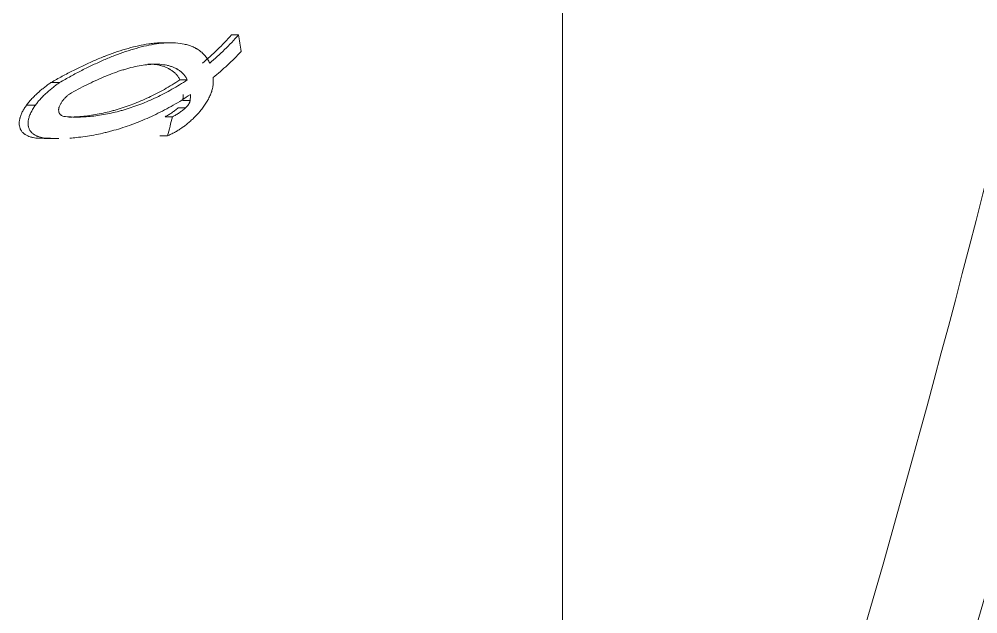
# Model space of a CAD drawing. Header units: millimetres. Extents: x 4664 to 8864, y -38 to 2932.
# Drawn here: x 8284.54 to 8296.25, y 2165.56 to 2172.82 of the extents above; entities that cross this region are included whole.
import ezdxf

# ---------------------------------------------------------------- set-up
doc = ezdxf.new("R2010")
doc.units = ezdxf.units.MM

msp = doc.modelspace()

# ---------------------------------------------------------------- linework, layer by layer
at = {"lineweight": 5}
for p, q in [((8291.178, 2178.168), (8291.178, 2154.059)), ((8287.136, 2172.634), (8287.222, 2172.634)), ((8286.286, 2172.536), (8286.39, 2172.536)), ((8284.929, 2172.05), (8285.034, 2172.05)), ((8286.504, 2172.083), (8286.595, 2172.083)), ((8284.631, 2171.774), (8284.739, 2171.774)), ((8286.539, 2171.829), (8286.629, 2171.829)), ((8286.484, 2171.743), (8286.574, 2171.743)), ((8286.323, 2171.632), (8286.415, 2171.632)), ((8284.912, 2171.369), (8284.805, 2171.369)), ((8285.026, 2171.367), (8284.921, 2171.367)), ((8286.258, 2171.399), (8286.351, 2171.399))]:
    msp.add_line(p, q, dxfattribs=at)
for radius in [175.775, 177.081]:
    msp.add_arc((8126.005, 2214.181), radius, 339.99883, 353.9677, dxfattribs=at)
for points, knots in [([(8287.136, 2172.634), (8287.108, 2172.602), (8287.079, 2172.571), (8287.021, 2172.51), (8286.992, 2172.481), (8286.933, 2172.423), (8286.903, 2172.395), (8286.842, 2172.34), (8286.811, 2172.314), (8286.78, 2172.288)], [0, 0, 0, 0, 0.25, 0.25, 0.5, 0.5, 0.75, 0.75, 1, 1, 1, 1]), ([(8286.868, 2172.288), (8286.899, 2172.314), (8286.93, 2172.34), (8286.99, 2172.395), (8287.02, 2172.423), (8287.079, 2172.481), (8287.108, 2172.51), (8287.166, 2172.571), (8287.194, 2172.602), (8287.222, 2172.634)], [0, 0, 0, 0, 0.25, 0.25, 0.5, 0.5, 0.75, 0.75, 1, 1, 1, 1]), ([(8284.929, 2172.05), (8284.975, 2172.076), (8285.066, 2172.127), (8285.157, 2172.175), (8285.248, 2172.221), (8285.293, 2172.243), (8285.383, 2172.285), (8285.429, 2172.306), (8285.496, 2172.335), (8285.519, 2172.344), (8285.547, 2172.355), (8285.553, 2172.358), (8285.564, 2172.362), (8285.581, 2172.369), (8285.598, 2172.375), (8285.654, 2172.397), (8285.698, 2172.413), (8285.785, 2172.442), (8285.829, 2172.456), (8285.915, 2172.48), (8285.957, 2172.49), (8286.041, 2172.509), (8286.082, 2172.516), (8286.134, 2172.524), (8286.144, 2172.525), (8286.164, 2172.527), (8286.174, 2172.529), (8286.204, 2172.532), (8286.224, 2172.533), (8286.261, 2172.535), (8286.277, 2172.535), (8286.294, 2172.536)], [0, 0, 0, 0, 0.095845, 0.19169, 0.19169, 0.287536, 0.287536, 0.383381, 0.383381, 0.431303, 0.431303, 0.443284, 0.443284, 0.455265, 0.479226, 0.479226, 0.575071, 0.575071, 0.670916, 0.670916, 0.766761, 0.766761, 0.862607, 0.862607, 0.886568, 0.886568, 0.910529, 0.910529, 0.958452, 0.958452, 1, 1, 1, 1]), ([(8285.034, 2172.05), (8285.08, 2172.077), (8285.125, 2172.102), (8285.216, 2172.152), (8285.307, 2172.2), (8285.397, 2172.244), (8285.486, 2172.286), (8285.531, 2172.307), (8285.619, 2172.345), (8285.663, 2172.363), (8285.751, 2172.397), (8285.795, 2172.413), (8285.86, 2172.435), (8285.882, 2172.442), (8285.914, 2172.452), (8285.925, 2172.455), (8285.947, 2172.462), (8285.958, 2172.465), (8286.012, 2172.48), (8286.054, 2172.491), (8286.137, 2172.509), (8286.178, 2172.517), (8286.259, 2172.528), (8286.299, 2172.532), (8286.357, 2172.535), (8286.376, 2172.536), (8286.4, 2172.536), (8286.405, 2172.536), (8286.414, 2172.535), (8286.419, 2172.535), (8286.433, 2172.535), (8286.442, 2172.534), (8286.488, 2172.531), (8286.524, 2172.527), (8286.575, 2172.516), (8286.591, 2172.512), (8286.624, 2172.502), (8286.64, 2172.496), (8286.671, 2172.484), (8286.686, 2172.476), (8286.704, 2172.466), (8286.707, 2172.464), (8286.714, 2172.46), (8286.725, 2172.454), (8286.735, 2172.447), (8286.755, 2172.433), (8286.768, 2172.422), (8286.792, 2172.4), (8286.803, 2172.388), (8286.824, 2172.363), (8286.834, 2172.349), (8286.852, 2172.32), (8286.861, 2172.305), (8286.868, 2172.288)], [0, 0, 0, 0, 0.0625, 0.0625, 0.125, 0.1875, 0.1875, 0.25, 0.25, 0.3125, 0.3125, 0.375, 0.375, 0.40625, 0.40625, 0.421875, 0.421875, 0.4375, 0.4375, 0.5, 0.5, 0.5625, 0.5625, 0.625, 0.625, 0.65625, 0.65625, 0.664063, 0.664063, 0.671875, 0.671875, 0.6875, 0.6875, 0.75, 0.75, 0.78125, 0.78125, 0.8125, 0.8125, 0.84375, 0.84375, 0.851563, 0.851563, 0.859375, 0.875, 0.875, 0.90625, 0.90625, 0.9375, 0.9375, 0.96875, 0.96875, 1, 1, 1, 1]), ([(8287.253, 2172.431), (8287.226, 2172.402), (8287.198, 2172.373), (8287.142, 2172.317), (8287.114, 2172.29), (8287.028, 2172.21), (8286.97, 2172.159), (8286.91, 2172.11)], [0, 0, 0, 0, 0.25, 0.25, 0.5, 0.5, 1, 1, 1, 1]), ([(8285.154, 2171.908), (8285.189, 2171.929), (8285.225, 2171.949), (8285.295, 2171.987), (8285.366, 2172.024), (8285.436, 2172.057), (8285.505, 2172.089), (8285.54, 2172.105), (8285.609, 2172.133), (8285.643, 2172.147), (8285.712, 2172.173), (8285.746, 2172.185), (8285.797, 2172.201), (8285.814, 2172.206), (8285.839, 2172.214), (8285.848, 2172.216), (8285.865, 2172.221), (8285.873, 2172.223), (8285.915, 2172.235), (8285.948, 2172.243), (8286.014, 2172.256), (8286.046, 2172.261), (8286.109, 2172.27), (8286.14, 2172.272), (8286.186, 2172.274), (8286.201, 2172.275), (8286.223, 2172.274), (8286.231, 2172.274), (8286.242, 2172.274), (8286.246, 2172.274), (8286.253, 2172.273), (8286.257, 2172.273), (8286.29, 2172.271), (8286.318, 2172.267), (8286.358, 2172.258), (8286.371, 2172.255), (8286.397, 2172.247), (8286.41, 2172.243), (8286.434, 2172.233), (8286.446, 2172.228), (8286.461, 2172.22), (8286.464, 2172.219), (8286.469, 2172.215), (8286.472, 2172.214), (8286.481, 2172.209), (8286.486, 2172.205), (8286.502, 2172.194), (8286.512, 2172.186), (8286.532, 2172.169), (8286.541, 2172.16), (8286.558, 2172.141), (8286.566, 2172.13), (8286.581, 2172.108), (8286.588, 2172.096), (8286.595, 2172.083)], [0, 0, 0, 0, 0.0625, 0.0625, 0.125, 0.1875, 0.1875, 0.25, 0.25, 0.3125, 0.3125, 0.375, 0.375, 0.40625, 0.40625, 0.421875, 0.421875, 0.4375, 0.4375, 0.5, 0.5, 0.5625, 0.5625, 0.625, 0.625, 0.65625, 0.65625, 0.671875, 0.671875, 0.679688, 0.679688, 0.6875, 0.6875, 0.75, 0.75, 0.78125, 0.78125, 0.8125, 0.8125, 0.84375, 0.84375, 0.851563, 0.851563, 0.859375, 0.859375, 0.875, 0.875, 0.90625, 0.90625, 0.9375, 0.9375, 0.96875, 0.96875, 1, 1, 1, 1]), ([(8286.112, 2172.274), (8286.115, 2172.274), (8286.118, 2172.274), (8286.129, 2172.274), (8286.136, 2172.274), (8286.148, 2172.274), (8286.151, 2172.274), (8286.159, 2172.273), (8286.162, 2172.273), (8286.196, 2172.271), (8286.224, 2172.267), (8286.265, 2172.259), (8286.278, 2172.255), (8286.304, 2172.248), (8286.317, 2172.243), (8286.342, 2172.233), (8286.354, 2172.228), (8286.368, 2172.22), (8286.371, 2172.219), (8286.377, 2172.216), (8286.38, 2172.214), (8286.389, 2172.209), (8286.394, 2172.205), (8286.41, 2172.194), (8286.421, 2172.187), (8286.44, 2172.169), (8286.45, 2172.16), (8286.467, 2172.141), (8286.475, 2172.13), (8286.491, 2172.108), (8286.498, 2172.096), (8286.504, 2172.083)], [0, 0, 0, 0, 0.018602, 0.018602, 0.063211, 0.063211, 0.085515, 0.085515, 0.10782, 0.10782, 0.286256, 0.286256, 0.375474, 0.375474, 0.464692, 0.464692, 0.55391, 0.55391, 0.576214, 0.576214, 0.598519, 0.598519, 0.643128, 0.643128, 0.732346, 0.732346, 0.821564, 0.821564, 0.910782, 0.910782, 1, 1, 1, 1]), ([(8284.631, 2171.774), (8284.642, 2171.788), (8284.652, 2171.802), (8284.674, 2171.828), (8284.685, 2171.841), (8284.709, 2171.866), (8284.721, 2171.878), (8284.745, 2171.902), (8284.758, 2171.914), (8284.773, 2171.928), (8284.777, 2171.931), (8284.783, 2171.937), (8284.786, 2171.94), (8284.796, 2171.948), (8284.802, 2171.954), (8284.822, 2171.97), (8284.835, 2171.98), (8284.862, 2172.001), (8284.875, 2172.011), (8284.902, 2172.031), (8284.916, 2172.04), (8284.929, 2172.05)], [0, 0, 0, 0, 0.125, 0.125, 0.25, 0.25, 0.375, 0.375, 0.5, 0.5, 0.53125, 0.53125, 0.5625, 0.5625, 0.625, 0.625, 0.75, 0.75, 0.875, 0.875, 1, 1, 1, 1]), ([(8284.739, 2171.774), (8284.749, 2171.788), (8284.76, 2171.802), (8284.781, 2171.828), (8284.793, 2171.841), (8284.816, 2171.866), (8284.827, 2171.878), (8284.851, 2171.902), (8284.864, 2171.914), (8284.88, 2171.928), (8284.883, 2171.931), (8284.889, 2171.937), (8284.892, 2171.939), (8284.902, 2171.948), (8284.908, 2171.953), (8284.928, 2171.97), (8284.941, 2171.98), (8284.967, 2172.001), (8284.98, 2172.011), (8285.007, 2172.031), (8285.02, 2172.04), (8285.034, 2172.05)], [0, 0, 0, 0, 0.125, 0.125, 0.25, 0.25, 0.375, 0.375, 0.5, 0.5, 0.53125, 0.53125, 0.5625, 0.5625, 0.625, 0.625, 0.75, 0.75, 0.875, 0.875, 1, 1, 1, 1]), ([(8286.595, 2172.083), (8286.563, 2172.062), (8286.532, 2172.042), (8286.469, 2172.004), (8286.438, 2171.985), (8286.344, 2171.932), (8286.281, 2171.899), (8286.154, 2171.839), (8286.09, 2171.811), (8285.963, 2171.762), (8285.899, 2171.74), (8285.819, 2171.716), (8285.795, 2171.709), (8285.77, 2171.702), (8285.754, 2171.698), (8285.746, 2171.696), (8285.706, 2171.686), (8285.642, 2171.671), (8285.579, 2171.659), (8285.516, 2171.649), (8285.484, 2171.644), (8285.422, 2171.637), (8285.391, 2171.634), (8285.329, 2171.63), (8285.298, 2171.629), (8285.237, 2171.628), (8285.206, 2171.628), (8285.146, 2171.631), (8285.116, 2171.633), (8285.086, 2171.637)], [0, 0, 0, 0, 0.0625, 0.0625, 0.125, 0.125, 0.25, 0.25, 0.375, 0.375, 0.5, 0.5, 0.53125, 0.546875, 0.546875, 0.5625, 0.5625, 0.625, 0.6875, 0.6875, 0.75, 0.75, 0.8125, 0.8125, 0.875, 0.875, 0.9375, 0.9375, 1, 1, 1, 1]), ([(8286.504, 2172.083), (8286.472, 2172.062), (8286.441, 2172.042), (8286.378, 2172.004), (8286.346, 2171.985), (8286.251, 2171.931), (8286.187, 2171.899), (8286.059, 2171.838), (8285.995, 2171.811), (8285.867, 2171.762), (8285.802, 2171.74), (8285.721, 2171.716), (8285.697, 2171.709), (8285.673, 2171.702), (8285.657, 2171.698), (8285.648, 2171.696), (8285.608, 2171.686), (8285.543, 2171.671), (8285.479, 2171.659), (8285.416, 2171.649), (8285.384, 2171.644), (8285.321, 2171.637), (8285.289, 2171.634), (8285.227, 2171.63), (8285.196, 2171.629), (8285.159, 2171.628), (8285.152, 2171.628), (8285.146, 2171.628)], [0, 0, 0, 0, 0.070409, 0.070409, 0.140818, 0.140818, 0.281636, 0.281636, 0.422454, 0.422454, 0.563272, 0.563272, 0.598476, 0.616078, 0.616078, 0.633681, 0.633681, 0.70409, 0.774499, 0.774499, 0.844907, 0.844907, 0.915316, 0.915316, 0.985725, 0.985725, 1, 1, 1, 1]), ([(8286.911, 2172.029), (8286.91, 2172.021), (8286.909, 2172.013), (8286.907, 2171.996), (8286.903, 2171.979), (8286.899, 2171.962), (8286.895, 2171.949), (8286.893, 2171.942), (8286.891, 2171.936), (8286.889, 2171.931), (8286.888, 2171.929), (8286.884, 2171.918), (8286.881, 2171.909), (8286.873, 2171.892), (8286.87, 2171.883), (8286.861, 2171.866), (8286.857, 2171.857), (8286.85, 2171.844), (8286.846, 2171.837), (8286.843, 2171.831), (8286.84, 2171.827), (8286.839, 2171.824), (8286.828, 2171.805), (8286.817, 2171.789), (8286.795, 2171.756), (8286.783, 2171.74), (8286.765, 2171.717), (8286.759, 2171.71), (8286.75, 2171.698), (8286.747, 2171.694), (8286.74, 2171.687), (8286.737, 2171.683), (8286.721, 2171.665), (8286.708, 2171.651), (8286.681, 2171.624), (8286.668, 2171.611), (8286.64, 2171.585), (8286.627, 2171.573), (8286.598, 2171.549), (8286.584, 2171.538), (8286.566, 2171.524), (8286.563, 2171.522), (8286.555, 2171.516), (8286.544, 2171.508), (8286.534, 2171.501), (8286.512, 2171.486), (8286.497, 2171.476), (8286.468, 2171.458), (8286.439, 2171.441), (8286.41, 2171.426), (8286.38, 2171.412), (8286.366, 2171.405), (8286.351, 2171.399)], [0, 0, 0, 0, 0.03125, 0.03125, 0.0625, 0.09375, 0.09375, 0.109375, 0.117188, 0.117188, 0.125, 0.125, 0.15625, 0.15625, 0.1875, 0.1875, 0.21875, 0.21875, 0.234375, 0.242188, 0.242188, 0.25, 0.25, 0.3125, 0.3125, 0.375, 0.375, 0.40625, 0.40625, 0.421875, 0.421875, 0.4375, 0.4375, 0.5, 0.5, 0.5625, 0.5625, 0.625, 0.625, 0.6875, 0.6875, 0.703125, 0.703125, 0.71875, 0.75, 0.75, 0.8125, 0.8125, 0.875, 0.9375, 0.9375, 1, 1, 1, 1]), ([(8285.062, 2171.814), (8285.065, 2171.819), (8285.068, 2171.824), (8285.075, 2171.832), (8285.078, 2171.837), (8285.089, 2171.849), (8285.096, 2171.857), (8285.108, 2171.869), (8285.112, 2171.873), (8285.118, 2171.878), (8285.12, 2171.88), (8285.124, 2171.884), (8285.126, 2171.886), (8285.137, 2171.895), (8285.145, 2171.902), (8285.154, 2171.908)], [0, 0, 0, 0, 0.125, 0.125, 0.25, 0.25, 0.5, 0.5, 0.625, 0.625, 0.6875, 0.6875, 0.75, 0.75, 1, 1, 1, 1]), ([(8286.633, 2171.904), (8286.598, 2171.881), (8286.563, 2171.858), (8286.493, 2171.814), (8286.458, 2171.793), (8286.352, 2171.733), (8286.281, 2171.696), (8286.139, 2171.627), (8286.068, 2171.596), (8285.924, 2171.539), (8285.852, 2171.513), (8285.744, 2171.479), (8285.708, 2171.469), (8285.653, 2171.454), (8285.635, 2171.449), (8285.599, 2171.44), (8285.581, 2171.436), (8285.527, 2171.423), (8285.454, 2171.408), (8285.383, 2171.396), (8285.311, 2171.386), (8285.276, 2171.382), (8285.213, 2171.375), (8285.185, 2171.373), (8285.158, 2171.371)], [0, 0, 0, 0, 0.072577, 0.072577, 0.145154, 0.145154, 0.290307, 0.290307, 0.435461, 0.435461, 0.580615, 0.580615, 0.653192, 0.653192, 0.68948, 0.68948, 0.725769, 0.725769, 0.798345, 0.870922, 0.870922, 0.943499, 0.943499, 1, 1, 1, 1]), ([(8284.819, 2171.369), (8284.807, 2171.369), (8284.794, 2171.369), (8284.77, 2171.37), (8284.758, 2171.371), (8284.734, 2171.374), (8284.722, 2171.375), (8284.705, 2171.379), (8284.699, 2171.38), (8284.688, 2171.383), (8284.682, 2171.385), (8284.666, 2171.39), (8284.655, 2171.394), (8284.635, 2171.403), (8284.625, 2171.408), (8284.613, 2171.415), (8284.611, 2171.417), (8284.607, 2171.42), (8284.604, 2171.422), (8284.598, 2171.427), (8284.594, 2171.43), (8284.582, 2171.441), (8284.574, 2171.45), (8284.565, 2171.463), (8284.562, 2171.468), (8284.559, 2171.474), (8284.558, 2171.475), (8284.557, 2171.478), (8284.556, 2171.479), (8284.554, 2171.483), (8284.553, 2171.486), (8284.548, 2171.499), (8284.545, 2171.511), (8284.542, 2171.529), (8284.541, 2171.536), (8284.541, 2171.544), (8284.541, 2171.545), (8284.541, 2171.549), (8284.541, 2171.554), (8284.541, 2171.559), (8284.542, 2171.576), (8284.544, 2171.589), (8284.548, 2171.607), (8284.549, 2171.611), (8284.551, 2171.618), (8284.552, 2171.622), (8284.555, 2171.633), (8284.557, 2171.64), (8284.566, 2171.661), (8284.572, 2171.676), (8284.581, 2171.694), (8284.583, 2171.698), (8284.587, 2171.705), (8284.593, 2171.715), (8284.599, 2171.726), (8284.612, 2171.747), (8284.622, 2171.761), (8284.631, 2171.774)], [0, 0, 0, 0, 0.0625, 0.0625, 0.125, 0.125, 0.1875, 0.1875, 0.21875, 0.21875, 0.25, 0.25, 0.3125, 0.3125, 0.375, 0.375, 0.390625, 0.390625, 0.40625, 0.40625, 0.4375, 0.4375, 0.5, 0.5, 0.53125, 0.53125, 0.539063, 0.539063, 0.546875, 0.546875, 0.5625, 0.5625, 0.625, 0.625, 0.65625, 0.65625, 0.664063, 0.664063, 0.671875, 0.6875, 0.6875, 0.75, 0.75, 0.765625, 0.765625, 0.78125, 0.78125, 0.8125, 0.8125, 0.875, 0.875, 0.890625, 0.890625, 0.90625, 0.9375, 0.9375, 1, 1, 1, 1]), ([(8284.925, 2171.369), (8284.913, 2171.369), (8284.9, 2171.369), (8284.876, 2171.37), (8284.864, 2171.371), (8284.84, 2171.374), (8284.829, 2171.376), (8284.806, 2171.38), (8284.795, 2171.383), (8284.779, 2171.388), (8284.773, 2171.39), (8284.765, 2171.393), (8284.763, 2171.394), (8284.757, 2171.396), (8284.755, 2171.397), (8284.742, 2171.403), (8284.733, 2171.408), (8284.714, 2171.42), (8284.706, 2171.427), (8284.696, 2171.436), (8284.694, 2171.438), (8284.691, 2171.441), (8284.69, 2171.442), (8284.688, 2171.444), (8284.684, 2171.449), (8284.68, 2171.454), (8284.67, 2171.468), (8284.665, 2171.478), (8284.659, 2171.494), (8284.657, 2171.499), (8284.654, 2171.508), (8284.654, 2171.511), (8284.653, 2171.515), (8284.652, 2171.517), (8284.652, 2171.52), (8284.65, 2171.534), (8284.649, 2171.548), (8284.65, 2171.568), (8284.651, 2171.575), (8284.652, 2171.586), (8284.653, 2171.591), (8284.654, 2171.596), (8284.655, 2171.6), (8284.655, 2171.601), (8284.659, 2171.618), (8284.663, 2171.632), (8284.671, 2171.654), (8284.674, 2171.661), (8284.679, 2171.672), (8284.681, 2171.675), (8284.684, 2171.683), (8284.686, 2171.686), (8284.695, 2171.704), (8284.703, 2171.719), (8284.72, 2171.747), (8284.729, 2171.76), (8284.739, 2171.774)], [0, 0, 0, 0, 0.0625, 0.0625, 0.125, 0.125, 0.1875, 0.1875, 0.25, 0.25, 0.28125, 0.28125, 0.296875, 0.296875, 0.3125, 0.3125, 0.375, 0.375, 0.4375, 0.4375, 0.453125, 0.453125, 0.460938, 0.460938, 0.46875, 0.5, 0.5, 0.5625, 0.5625, 0.59375, 0.59375, 0.609375, 0.609375, 0.617187, 0.617187, 0.625, 0.6875, 0.6875, 0.71875, 0.71875, 0.734375, 0.742187, 0.742187, 0.75, 0.75, 0.8125, 0.8125, 0.84375, 0.84375, 0.859375, 0.859375, 0.875, 0.875, 0.9375, 0.9375, 1, 1, 1, 1]), ([(8285.086, 2171.637), (8285.078, 2171.639), (8285.071, 2171.641), (8285.061, 2171.647), (8285.058, 2171.649), (8285.053, 2171.652), (8285.052, 2171.653), (8285.049, 2171.655), (8285.047, 2171.656), (8285.043, 2171.66), (8285.041, 2171.663), (8285.036, 2171.669), (8285.034, 2171.672), (8285.031, 2171.677), (8285.03, 2171.679), (8285.029, 2171.682), (8285.028, 2171.684), (8285.027, 2171.685), (8285.026, 2171.69), (8285.025, 2171.694), (8285.023, 2171.702), (8285.023, 2171.706), (8285.023, 2171.712), (8285.023, 2171.713), (8285.023, 2171.715), (8285.023, 2171.717), (8285.023, 2171.72), (8285.023, 2171.723), (8285.024, 2171.73), (8285.025, 2171.735), (8285.027, 2171.742), (8285.027, 2171.746), (8285.029, 2171.75), (8285.029, 2171.752), (8285.03, 2171.753), (8285.032, 2171.76), (8285.034, 2171.765), (8285.038, 2171.775), (8285.041, 2171.78), (8285.046, 2171.79), (8285.049, 2171.795), (8285.055, 2171.805), (8285.058, 2171.81), (8285.062, 2171.814)], [0, 0, 0, 0, 0.125, 0.125, 0.1875, 0.1875, 0.21875, 0.21875, 0.25, 0.25, 0.3125, 0.3125, 0.375, 0.375, 0.40625, 0.421875, 0.421875, 0.4375, 0.4375, 0.5, 0.5, 0.5625, 0.5625, 0.578125, 0.578125, 0.59375, 0.59375, 0.625, 0.625, 0.6875, 0.6875, 0.71875, 0.734375, 0.734375, 0.75, 0.75, 0.8125, 0.8125, 0.875, 0.875, 0.9375, 0.9375, 1, 1, 1, 1]), ([(8286.574, 2171.743), (8286.578, 2171.746), (8286.581, 2171.749), (8286.587, 2171.755), (8286.59, 2171.758), (8286.596, 2171.765), (8286.598, 2171.768), (8286.603, 2171.773), (8286.604, 2171.775), (8286.607, 2171.779), (8286.608, 2171.781), (8286.612, 2171.786), (8286.614, 2171.79), (8286.617, 2171.795), (8286.617, 2171.796), (8286.618, 2171.798), (8286.619, 2171.799), (8286.62, 2171.802), (8286.621, 2171.804), (8286.624, 2171.81), (8286.625, 2171.814), (8286.627, 2171.819), (8286.627, 2171.82), (8286.628, 2171.822), (8286.628, 2171.825), (8286.629, 2171.828), (8286.629, 2171.829)], [0, 0, 0, 0, 0.125, 0.125, 0.25, 0.25, 0.375, 0.375, 0.4375, 0.4375, 0.5, 0.5, 0.625, 0.625, 0.65625, 0.65625, 0.6875, 0.6875, 0.75, 0.75, 0.875, 0.875, 0.90625, 0.90625, 0.9375, 1, 1, 1, 1]), ([(8286.484, 2171.743), (8286.471, 2171.731), (8286.457, 2171.72), (8286.431, 2171.699), (8286.418, 2171.69), (8286.391, 2171.671), (8286.364, 2171.654), (8286.337, 2171.639), (8286.323, 2171.632)], [0, 0, 0, 0, 0.25, 0.25, 0.5, 0.5, 0.75, 1, 1, 1, 1]), ([(8286.415, 2171.632), (8286.429, 2171.639), (8286.456, 2171.654), (8286.482, 2171.671), (8286.509, 2171.69), (8286.522, 2171.699), (8286.548, 2171.72), (8286.561, 2171.731), (8286.574, 2171.743)], [0, 0, 0, 0, 0.25, 0.5, 0.5, 0.75, 0.75, 1, 1, 1, 1])]:
    msp.add_open_spline(points, degree=3, knots=knots, dxfattribs=at)
for points in [[(8287.222, 2172.634), (8287.233, 2172.567), (8287.243, 2172.499), (8287.253, 2172.431)], [(8286.91, 2172.11), (8286.912, 2172.084), (8286.912, 2172.057), (8286.911, 2172.029)], [(8286.543, 2171.904), (8286.543, 2171.88), (8286.542, 2171.855), (8286.539, 2171.829)], [(8286.629, 2171.829), (8286.632, 2171.855), (8286.633, 2171.88), (8286.633, 2171.904)], [(8286.351, 2171.399), (8286.373, 2171.477), (8286.394, 2171.554), (8286.415, 2171.632)], [(8284.92, 2171.367), (8284.886, 2171.367), (8284.853, 2171.368), (8284.819, 2171.369)], [(8285.025, 2171.367), (8284.991, 2171.367), (8284.958, 2171.368), (8284.925, 2171.369)]]:
    msp.add_open_spline(points, degree=3, dxfattribs=at)

doc.saveas('drawing.dxf')
